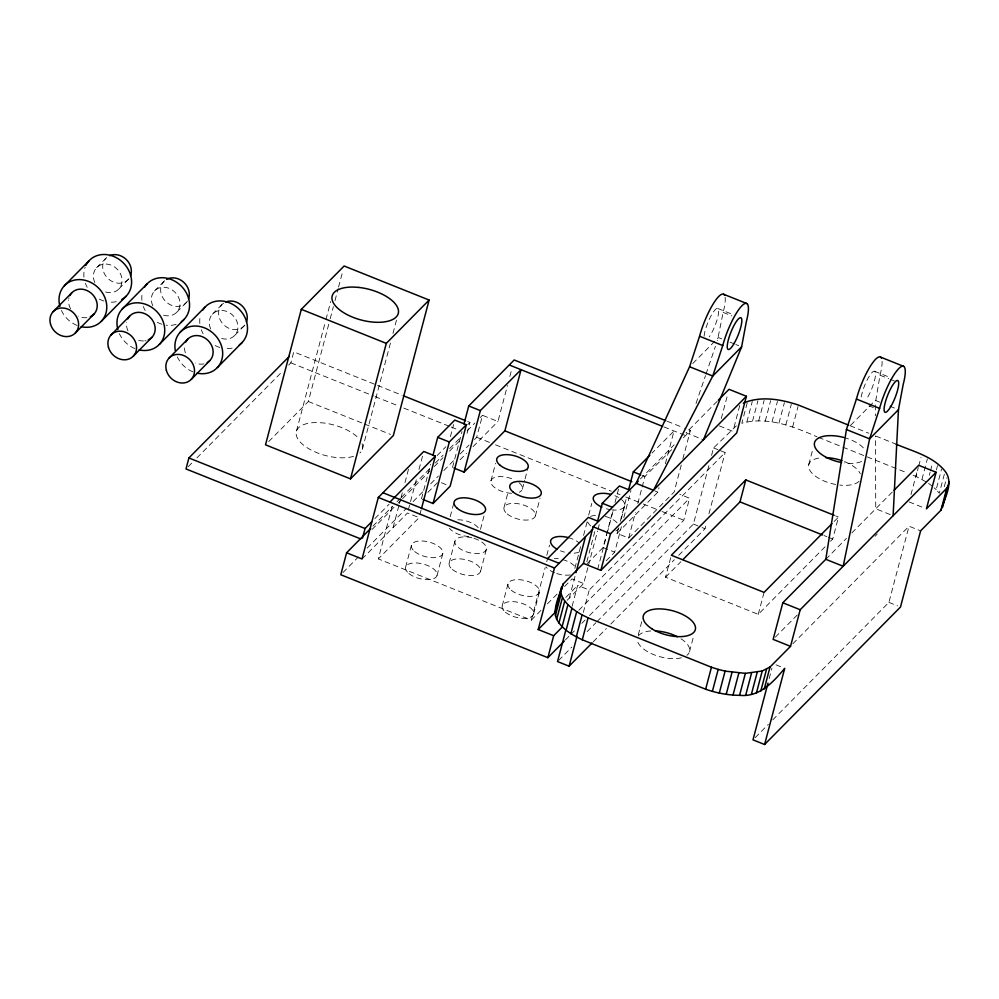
<?xml version="1.0" encoding="UTF-8"?>
<svg xmlns="http://www.w3.org/2000/svg" width="999" height="999" viewBox="0 0 999 999"><rect width="100%" height="100%" fill="white"/><g stroke="black" fill="none" stroke-linecap="round" stroke-linejoin="round"><path stroke-width="0.75" stroke-dasharray="5 3.75" d="M725.124 297.29A32.48 7.405 -68.2 0 1 723.151 312.387L717.444 340.484M882.092 361.401A32.48 7.405 -68.2 0 1 880.007 375.212L875.299 403.471M288.686 365.06L290.871 362.849L293.768 351.86L376.074 384.827M296.503 430.994L325.537 321.091M325.936 319.58L330.706 301.523M268.719 441.57L308.329 401.511L329.807 320.217M330.207 318.706L333.391 306.668M334.977 300.637L338.162 288.599M338.561 287.088L342.932 270.529M362.337 449.388L390.584 342.495M392.969 333.454L396.541 319.905M540.946 610.401L531.281 620.179L378.296 558.903L392.17 506.381M393.082 527.584L399.026 505.069M399.425 503.571L400.611 499.075M401.011 497.577L402.597 491.57M404.97 482.567L408.941 467.557M408.304 509.989L416.62 478.471M419.006 469.468L422.565 455.969M421.466 498.863L430.581 464.348M405.619 567.157L411.426 545.192M419.892 514.622L421.079 510.127M450.424 436.588L453.596 424.575M452.497 467.47L462.013 431.468M467.033 433.404L469.93 422.427L467.045 421.266M450.212 516.683L453.696 503.496M437.025 575.436L442.832 553.458M474.5 439.498L476.685 437.275L482.492 415.309L497.952 421.491L507.467 385.477M449.138 563.074L454.945 541.108M509.84 376.473L511.825 368.981M490.946 480.844L495.591 463.274M480.469 529.345L484.34 514.697M480.556 571.353L486.363 549.375M503.996 507.592L508.254 491.483M522.352 489.123L524.675 480.332M525.062 478.871L528.159 467.145M502.197 605.844L508.004 583.878M535.402 515.871L540.047 498.289M546.803 555.369L549.5 545.117M531.281 620.179L545.154 567.657M546.74 561.663L547.539 558.653M533.616 614.123L539.423 592.145M588.686 515.134L591.783 503.421M574.85 568.406L580.806 545.891M583.578 535.389L587.537 520.379M569.243 598.139L575.986 572.627M572.127 606.293L577.647 585.389L589.235 590.034L725.137 452.559L719.342 450.237M586.838 561.775L595.167 530.269M567.107 600.312L583.666 583.541L588.036 567.045M588.423 565.534L597.552 531.031M597.939 529.532L599.525 523.526M583.316 612.437L589.235 590.034M587.112 563.698L603.109 547.514L613.024 510.002M614.997 502.497L618.568 488.998M597.627 569.418L606.755 534.915M607.142 533.404L613.486 509.403M681.256 465.047L674.113 492.057L628.658 538.036L617.07 533.391L618.256 528.896M620.242 521.391L626.585 497.377M621.253 519.018L624.737 505.831M606.168 560.789L614.697 552.16L621.44 526.648M623.813 517.644L630.956 490.634M628.658 538.036L635.401 512.524M637.774 503.521L641.745 488.511M642.145 487.012L644.917 476.511L673.513 447.764M617.07 533.391L657.866 492.12L659.053 487.649M665.359 463.773L674.025 430.969L652.022 453.071M682.841 459.041L690.371 430.532L684.59 428.221M638.236 634.964L641.72 621.778M825.062 546.778L758.253 614.348L665.534 577.21L671.34 555.244M589.51 615.559L683.766 520.217L689.572 498.239L679.732 494.305M596.977 621.64L693.418 524.088L709.602 462.849M711.575 455.382L713.548 447.914L736.35 425.799M721.29 418.618L727.859 393.718M678.708 555.332L705.007 528.721L706.593 522.752M708.953 513.786L725.137 452.559M734.015 427.272L739.809 405.294M747.24 402.784L741.82 423.289C767.432 416.071 793.843 426.635 817.007 436.8M746.865 422.003L752.284 401.486M689.535 651.61L693.793 635.489M752.522 421.203L757.941 400.686M758.691 420.916L764.11 400.399M765.234 421.141L770.654 400.636M772.052 421.89L777.459 401.386M778.97 423.139L784.39 402.634M785.876 424.862L791.295 404.358M792.619 427.035L798.039 406.518M758.253 614.348L764.06 592.382M808.728 464.635L812.986 448.526M769.18 678.621L771.94 668.169M830.531 541.233L832.716 539.023L838.523 517.045L835.626 515.896M910.976 494.592L917.557 469.692M926.298 481.943L915.971 476.436L918.293 467.644M918.68 466.183L921.003 457.392M772.726 719.904L888.898 602.385L909.028 526.211L920.616 530.856M921.952 479.37L927.372 458.866M929.32 475.262L930.094 472.327M930.481 470.866L932.417 463.548M936.4 469.905L937.561 465.509M944.355 474.213L939.322 493.256L936.15 489.597L941.57 469.093M944.292 486.675L946.615 477.884M696.016 403.484L705.481 375.649M705.981 374.188L715.446 346.341M683.416 437.812L690.371 430.532M96.591 267.72L105.894 258.304M118.856 288.961L128.159 279.545M154.545 290.934L163.848 281.518M176.811 312.175L186.114 302.759M212.487 314.136L221.79 304.72M234.753 335.377L244.068 325.961M188.187 466.733L192.545 462.312M196.915 457.892L282.13 371.69M374.9 518.568L389.098 504.195M437.162 455.569L445.904 446.728M467.744 424.637L469.93 422.427M372.902 526.173L392.632 506.218M397.015 501.785L400.299 498.451M401.398 497.352L429.895 468.519M435.364 462.974L443.044 455.219M449.612 448.563L460.576 437.475M467.157 430.831L474.825 423.064M480.307 417.52L482.492 415.309M371.99 529.545L397.115 504.133M398.214 503.034L401.486 499.712M402.585 498.613L429.895 470.979M434.265 466.558L442.994 457.717M449.55 451.086L459.39 441.146M342.982 572.539L358.329 557.017M367.095 548.139L406.556 508.229M413.124 501.585L422.989 491.595M430.656 483.841L438.336 476.086M443.806 470.541L455.869 458.341M460.252 453.908L469.018 445.042M362.05 558.965L407.505 512.986L419.093 517.632L378.296 558.903M427.872 492.395L437.462 482.679M460.064 459.815L466.558 453.246M473.051 446.678L497.952 421.491M692.794 363.499L718.443 337.55L722.789 339.298M640.446 478.933L674.113 444.88M717.207 401.273L686.051 432.792L703.433 439.76M547.39 603.883L557.042 594.105M564.56 586.513L572.077 578.908L583.666 583.541M565.846 597.365L577.647 585.389M578.871 610.214L689.572 498.239M565.397 639.947L569.78 635.514M570.879 634.402L575.262 629.969M581.843 623.326L585.127 619.992M558.616 660.451L571.765 647.14M587.112 631.63L595.879 622.752M593.219 641.808L606.368 628.508M610.751 624.075L674.325 559.765M665.534 577.21L680.868 561.713M850.711 425.237L875.286 400.374L879.632 402.11M834.153 521.478L838.523 517.045M825.786 559.303L846.415 538.424M851.847 532.929L892.931 491.383M775.324 637.175L797.252 614.997M875.062 536.288L877.259 534.065M792.856 643.731L909.028 526.211M755.194 737.637L768.343 724.337M717.819 308.491L732.304 314.298M874.662 371.316L889.16 377.123M723.151 312.387L731.842 315.871M880.007 375.212L888.698 378.696M890.146 379.27L894.492 381.019M730.032 342.195L734.377 343.931M735.826 344.518L738.723 345.679M889.772 406.181L897.015 409.078M869.005 405.869L873.351 407.604M850.062 425.736L868.705 433.204M875.886 436.076L895.966 444.118M818.443 437.375L841.383 446.565M842.819 447.14L907.367 472.989M913.111 475.287L915.971 476.436M719.355 425.936L735.289 432.317M909.04 501.91L924.974 508.304M667.27 421.278L683.154 427.634M890.221 514.572L875.736 508.766L875.436 435.989M663.923 426.923L685.614 435.601M713.548 447.914L717.894 449.65M824.025 535.539L826.922 536.7M828.371 537.287L832.716 539.023M642.02 475.349L644.917 476.511M654.982 490.959L657.866 492.12M377.522 385.402L402.073 395.242M290.871 362.849L373.601 395.991M375.037 396.566L398.039 405.769M403.783 408.079L449.787 426.498M451.223 427.072L456.968 429.383M476.685 437.275L489.722 442.495M495.516 444.817L611.363 491.221M617.157 493.531L620.042 494.692M625.836 497.015L641.77 503.396M643.219 503.971L660.589 510.939M662.037 511.513L683.766 520.217M693.418 524.088L700.661 526.985M702.11 527.559L705.007 528.721M888.898 602.385L897.589 605.856M308.329 401.511L363.074 423.439M364.51 424.013L390.447 434.39M441.433 482.754L448.676 485.664M603.109 547.514L614.697 552.16M776.023 664.847L781.817 667.17M928.571 483.441L932.154 486.026M934.152 487.812L936.15 489.597M875.311 405.02L875.349 415.859M94.83 282.542A15.385 13.174 44.7 0 1 104.183 264.098A15.385 13.174 44.7 0 1 122.04 279.895A15.385 13.174 44.7 0 1 105.469 291.958M86.838 317.657A15.385 13.174 44.7 0 1 78.222 316.096M70.604 308.828A15.385 13.174 44.7 0 1 68.606 300.249M68.744 299.051A15.385 13.174 44.7 0 1 68.993 297.877M77.098 325.424A25.649 21.966 44.7 0 1 61.414 310.464M116.259 301.661A25.649 21.966 44.7 0 1 110.202 302.16M103.958 301.036A25.649 21.966 44.7 0 1 97.977 298.364M87.225 287.312A25.649 21.966 44.7 0 1 85.402 283.341M83.953 277.135A25.649 21.966 44.7 0 1 85.14 267.183M128.908 278.671A15.385 13.174 44.7 0 1 107.992 278.521A15.385 13.174 44.7 0 1 106.731 257.505M152.785 305.756A15.385 13.174 44.7 0 1 162.537 287.275A15.385 13.174 44.7 0 1 180.007 303.933A15.385 13.174 44.7 0 1 162.188 314.735M145.979 340.659A15.385 13.174 44.7 0 1 144.793 340.859M143.569 340.959A15.385 13.174 44.7 0 1 136.164 339.31M127.959 330.869A15.385 13.174 44.7 0 1 126.698 322.265M135.04 348.639A25.649 21.966 44.7 0 1 119.368 333.666M176.124 324.35A25.649 21.966 44.7 0 1 166.059 325.174M161.913 324.25A25.649 21.966 44.7 0 1 155.931 321.578M145.18 310.527A25.649 21.966 44.7 0 1 143.357 306.543M141.908 300.337A25.649 21.966 44.7 0 1 142.495 292.27M187.512 300.924A15.385 13.174 44.7 0 1 166.446 302.185A15.385 13.174 44.7 0 1 164.673 280.719M210.727 328.971A15.385 13.174 44.7 0 1 220.492 310.477A15.385 13.174 44.7 0 1 237.962 327.148A15.385 13.174 44.7 0 1 220.142 337.949M203.921 363.861A15.385 13.174 44.7 0 1 195.317 363.049M185.414 352.872A15.385 13.174 44.7 0 1 184.64 345.467M192.994 371.84A25.649 21.966 44.7 0 1 177.31 356.88M232.155 348.089A25.649 21.966 44.7 0 1 226.099 348.589M219.855 347.465A25.649 21.966 44.7 0 1 213.873 344.792M203.122 333.728A25.649 21.966 44.7 0 1 201.298 329.757M199.85 323.551A25.649 21.966 44.7 0 1 200.437 315.472M244.805 325.087A15.385 13.174 44.7 0 1 223.414 324.463A15.385 13.174 44.7 0 1 223.539 303.221M362.075 443.681A34.191 15.847 14.8 0 1 359.902 452.959M353.484 456.343A34.191 15.847 14.8 0 1 301.735 443.568A34.191 15.847 14.8 0 1 317.332 422.565L322.902 422.902A34.191 15.847 14.8 0 1 357.879 437.562M618.93 527.809A16.246 7.53 14.8 0 1 615.884 530.894M590.784 525.899A16.246 7.53 14.8 0 1 587.524 519.53M590.571 516.446A16.246 7.53 14.8 0 1 597.015 515.297M605.119 516.383A16.246 7.53 14.8 0 1 617.782 523.613M621.478 499.475A16.246 7.53 14.8 0 1 612.624 509.952M611.276 509.802A16.246 7.53 14.8 0 1 603.134 507.654M614.934 495.729A16.246 7.53 14.8 0 1 618.531 497.452M570.329 574.9A16.246 7.53 14.8 0 1 555.968 573.276M554.67 572.789A16.246 7.53 14.8 0 1 546.016 566.883M554.358 558.453A16.246 7.53 14.8 0 1 558.329 558.716M562.462 559.54A16.246 7.53 14.8 0 1 575.112 566.77M468.906 536.488A16.246 7.53 14.8 0 1 449.438 528.196M457.779 519.767A16.246 7.53 14.8 0 1 478.533 528.084M579.033 552.072A16.246 7.53 14.8 0 1 568.606 552.959M564.472 552.135A16.246 7.53 14.8 0 1 560.476 550.811M568.269 537.574A16.246 7.53 14.8 0 1 578.821 542.632M519.093 482.754A16.246 7.53 14.8 0 1 519.305 492.207M511.575 493.331A16.246 7.53 14.8 0 1 490.834 481.493A16.246 7.53 14.8 0 1 512.549 479.021M473.913 538.349A16.246 7.53 14.8 0 1 482.742 552.697A16.246 7.53 14.8 0 1 455.931 545.054A16.246 7.53 14.8 0 1 472.552 537.962M859.103 481.243A26.923 12.475 14.8 0 1 839.822 485.089M835.738 484.49A26.923 12.475 14.8 0 1 809.602 469.955A26.923 12.475 14.8 0 1 821.403 457.742M844.542 461.6A26.923 12.475 14.8 0 1 860.314 473.813M861.55 461.488A26.923 12.475 14.8 0 1 844.28 462.949M843.718 437.45A26.923 12.475 14.8 0 1 864.697 449.425M681.006 638.786A26.923 12.475 14.8 0 1 686.887 655.319M681.418 657.767A26.923 12.475 14.8 0 1 653.721 654.632A26.923 12.475 14.8 0 1 637.312 640.097M638.398 635.901A26.923 12.475 14.8 0 1 651.136 630.931M861.213 396.99A17.095 3.896 -68.2 0 1 870.341 374.613A17.095 3.896 -68.2 0 1 875.211 377.285A17.095 3.896 -68.2 0 1 866.083 399.662M704.108 336.201A17.095 3.896 -68.2 0 1 712.674 313.024A17.095 3.896 -68.2 0 1 718.468 313.748A17.095 3.896 -68.2 0 1 709.228 336.838M408.878 573.526A16.246 7.53 14.8 0 0 436.001 577.172A16.246 7.53 14.8 0 0 419.093 563.199A16.246 7.53 14.8 0 0 408.878 573.526M414.685 551.548A16.246 7.53 14.8 0 0 441.808 555.207A16.246 7.53 14.8 0 0 424.9 541.221A16.246 7.53 14.8 0 0 414.685 551.548M505.457 612.212A16.246 7.53 14.8 0 0 532.579 615.859A16.246 7.53 14.8 0 0 515.671 601.873A16.246 7.53 14.8 0 0 505.457 612.212M511.263 590.234A16.246 7.53 14.8 0 0 538.386 593.893A16.246 7.53 14.8 0 0 521.478 579.907A16.246 7.53 14.8 0 0 511.263 590.234M507.255 513.948A16.246 7.53 14.8 0 0 534.378 517.607A16.246 7.53 14.8 0 0 517.47 503.621A16.246 7.53 14.8 0 0 507.255 513.948M452.41 569.442A16.246 7.53 14.8 0 0 479.532 573.089A16.246 7.53 14.8 0 0 462.612 559.115A16.246 7.53 14.8 0 0 452.41 569.442"/><path stroke-width="1.5" d="M893.118 515.734L898.463 409.665L903.183 384.49A32.48 7.405 -68.2 0 0 898.75 368.594A32.48 7.405 -68.2 0 0 879.607 408.354L869.617 438.848L843.168 566.258L825.786 559.303L782.816 602.772L773.139 639.385L790.521 646.353L800.199 609.74L936.1 472.252L918.705 465.297L894.005 490.297M825.786 559.303L846.428 429.57L856.418 399.063A32.48 7.405 -68.2 0 1 869.892 366.958A32.48 7.405 -68.2 0 1 881.43 358.154M703.433 439.76L741.62 346.84L746.34 321.678A32.48 7.405 -68.2 0 0 741.895 305.769A32.48 7.405 -68.2 0 0 722.752 345.529L712.762 376.024L653.483 490.284L636.101 483.329L689.585 366.745L699.575 336.238A32.48 7.405 -68.2 0 1 713.049 304.133A32.48 7.405 -68.2 0 1 724.575 295.329M767.994 683.104L752.996 739.859L764.597 744.492L784.715 668.331C773.214 682.205 759.327 697.414 739.572 695.329C728.009 695.267 716.533 693.019 705.644 689.21L582.292 639.797C572.39 635.139 562.137 629.195 556.68 619.318C552.072 607.729 559.964 595.054 563.061 584.09L583.453 563.411L593.131 526.798L638.274 481.131M555.019 612.275L561.463 587.062M764.597 744.492L900.486 607.017L920.616 530.856L940.996 510.177C944.592 498.164 954.095 482.767 945.129 471.291C933.029 456.106 912.899 451.486 895.966 444.118M942.606 507.205L949.05 481.993M289.398 356.281L188.898 457.954L186.001 468.943L360.714 538.923M301.311 309.328L265.509 444.817L350.499 478.871L393.319 435.552L429.12 300.05L344.131 266.009L301.311 309.328L386.301 343.369L429.12 300.05M350.499 478.871L386.301 343.369M370.704 528.384L346.603 552.784L340.796 574.75L547.864 657.692L564.298 641.058M362.525 538.124L365.06 528.508L371.616 521.878M421.478 508.628L435.352 456.106L423.763 451.461L378.309 497.452L362.05 558.965L346.603 552.784M432.967 455.344L437.724 437.337L454.782 420.079L466.371 424.725L450.124 486.238L433.054 503.508L422.914 499.438M433.054 503.508L449.313 441.983L466.371 424.725M463.986 423.963L468.743 405.956L514.198 359.977L665.821 420.704M464.085 472.115L480.344 410.601L521.041 369.692L504.882 430.844L464.085 472.115L453.946 468.056M562.437 626.848L553.671 635.714L538.211 629.532L554.47 568.006L592.707 529.32M561.525 589.947L563.061 584.09M555.357 615.721L561.163 593.756L560.826 590.297M556.68 619.318L562.487 597.34L561.163 593.756M547.864 657.692L553.671 635.714M558.941 622.976L564.747 601.011L562.487 597.34M575.986 572.627L585.501 536.625M562.112 626.635L567.907 604.67L564.747 601.011M565.809 630.194L557.517 661.563L569.105 666.196L592.12 642.919M566.108 630.219L571.915 608.241L567.907 604.67M597.539 521.266L602.297 503.259L619.368 486.001L629.507 490.059M570.879 633.653L576.685 611.675L571.915 608.241M576.311 636.863L582.105 614.897L576.685 611.675M569.105 666.196L576.997 636.326M582.292 639.797L588.086 617.832L582.105 614.897M583.453 563.411L600.836 570.379L610.514 533.753L746.415 396.278L729.02 389.323L718.281 400.187M628.571 489.872L633.329 471.865L649.825 455.282M746.415 396.278L736.738 432.904L600.836 570.379M683.066 559.49L740.009 501.885L745.803 479.92L834.177 515.309M705.644 689.21L711.45 667.232L588.086 617.832M712.387 691.37L718.194 669.405L711.45 667.232M719.292 693.094L725.099 671.128L745.379 673.351L762.237 670.978L770.054 666.995L790.521 646.353M726.211 694.342L732.017 672.377M733.016 695.092L738.823 673.126M739.572 695.329L745.379 673.351M745.741 695.042L751.548 673.064M751.398 694.243L757.205 672.265M756.43 692.944L762.237 670.978M760.751 691.171L766.558 669.205M764.247 688.973L770.054 666.995M936.1 472.252L926.423 508.878L946.802 488.199L948.413 485.239M940.996 510.177L946.802 488.199M555.656 609.028L556.73 607.055M64.348 285.751L89.173 260.639M53.147 311.663L71.766 292.832M75.412 332.904L94.031 314.073M101.461 321.154L126.274 296.041M122.29 308.966L147.115 283.853M111.101 334.877L129.72 316.046M133.367 356.119L151.985 337.275M159.403 344.355L184.228 319.255M180.245 332.168L205.07 307.055M169.056 358.079L187.662 339.248M191.321 379.32L209.927 360.489M217.357 367.57L242.17 342.457M389.897 502.085L435.352 456.106M741.62 346.84L712.762 376.024L689.585 366.745M547.539 558.653L588.336 517.382L598.476 521.441M538.211 629.532L556.406 611.126M745.803 479.92L671.34 555.244L764.06 592.382L831.955 523.701M898.463 409.665L869.617 438.848L846.428 429.57M743.318 403.097C760.851 395.616 780.931 399.313 798.426 405.057L848.626 425.162M718.194 669.405L725.099 671.128M723.626 294.255L746.802 303.534M880.481 357.068L903.658 366.358M699.575 336.238L722.752 345.529M856.418 399.063L879.607 408.354M509.453 365.047L662.487 426.336M740.009 501.885L822.577 534.964M468.743 405.956L480.344 410.601M633.329 471.865L640.571 474.775M504.882 430.844L631.892 481.718M403.509 395.816L465.609 420.691M437.724 437.337L449.313 441.983M602.297 503.259L612.437 507.317M593.131 526.798L610.514 533.753M782.816 602.772L800.199 609.74M382.954 492.744L559.128 563.299M378.309 497.452L554.47 568.006M188.898 457.954L365.06 528.508M69.805 295.679A15.385 13.174 44.7 0 1 92.407 294.33A15.385 13.174 44.7 0 1 90.272 316.708M59.928 306.393A25.649 21.966 44.7 0 1 79.046 279.595A25.649 21.966 44.7 0 1 106.768 306.044A25.649 21.966 44.7 0 1 81.206 326.698M85.902 265.384A25.649 21.966 44.7 0 1 122.777 262.35A25.649 21.966 44.7 0 1 121.753 299.575M109.665 255.669A15.385 13.174 44.7 0 1 126.061 259.328A15.385 13.174 44.7 0 1 130.582 275.624M127.76 318.881A15.385 13.174 44.7 0 1 150.362 317.545A15.385 13.174 44.7 0 1 148.227 339.922M117.87 329.608A25.649 21.966 44.7 0 1 137 302.809A25.649 21.966 44.7 0 1 164.723 329.258A25.649 21.966 44.7 0 1 139.161 349.912M144.78 286.9A25.649 21.966 44.7 0 1 180.732 285.564A25.649 21.966 44.7 0 1 181.331 321.753M166.571 279.395A15.385 13.174 44.7 0 1 183.516 282.093A15.385 13.174 44.7 0 1 188.536 298.838M185.714 342.095A15.385 13.174 44.7 0 1 207.829 340.272A15.385 13.174 44.7 0 1 207.218 362.612M175.337 350.736A25.649 21.966 44.7 0 1 196.328 326.049A25.649 21.966 44.7 0 1 222.69 353.147A25.649 21.966 44.7 0 1 197.103 373.127M202.735 310.102A25.649 21.966 44.7 0 1 238.674 308.766A25.649 21.966 44.7 0 1 239.273 344.967M225.562 302.085A15.385 13.174 44.7 0 1 241.958 305.756A15.385 13.174 44.7 0 1 246.478 322.04M601.885 507.13A16.246 7.53 14.8 0 1 593.893 496.353A16.246 7.53 14.8 0 1 610.926 494.418M556.88 549.088A16.246 7.53 14.8 0 1 551.698 538.973A16.246 7.53 14.8 0 1 568.269 537.574M841.545 462.512A26.923 12.475 14.8 0 1 814.36 443.631A26.923 12.475 14.8 0 1 843.718 437.45M825.736 457.617A26.923 12.475 14.8 0 1 841.945 460.639M655.344 630.906A26.923 12.475 14.8 0 1 677.347 636.7M358.703 287.412L353.134 287.063A34.191 15.847 14.8 0 0 342.907 312.2A34.191 15.847 14.8 0 0 397.327 315.572A34.191 15.847 14.8 0 0 358.703 287.412M50.499 324.051A15.385 13.174 44.7 0 0 74.588 333.703A15.385 13.174 44.7 0 0 67.77 309.103A15.385 13.174 44.7 0 0 50.499 324.051M108.454 347.265A15.385 13.174 44.7 0 0 132.542 356.905A15.385 13.174 44.7 0 0 125.712 332.305A15.385 13.174 44.7 0 0 108.454 347.265M166.396 370.467A15.385 13.174 44.7 0 0 190.484 380.119A15.385 13.174 44.7 0 0 183.666 355.519A15.385 13.174 44.7 0 0 166.396 370.467M457.342 508.391A16.246 7.53 14.8 0 0 484.478 512.05A16.246 7.53 14.8 0 0 467.557 498.064A16.246 7.53 14.8 0 0 457.342 508.391M500.012 465.234A16.246 7.53 14.8 0 0 527.135 468.893A16.246 7.53 14.8 0 0 510.214 454.907A16.246 7.53 14.8 0 0 500.012 465.234M513.061 491.983A16.246 7.53 14.8 0 0 540.184 495.641A16.246 7.53 14.8 0 0 523.264 481.655A16.246 7.53 14.8 0 0 513.061 491.983M651.798 628.733A26.923 12.475 14.8 0 0 694.967 630.656A26.923 12.475 14.8 0 0 661.138 608.94A26.923 12.475 14.8 0 0 651.798 628.733M891.145 405.969A17.095 3.896 -68.2 0 0 897.851 380.594A17.095 3.896 -68.2 0 0 885.189 402.697A17.095 3.896 -68.2 0 0 891.145 405.969M734.29 343.144A17.095 3.896 -68.2 0 0 740.996 317.782A17.095 3.896 -68.2 0 0 728.333 339.872A17.095 3.896 -68.2 0 0 734.29 343.144"/></g></svg>
